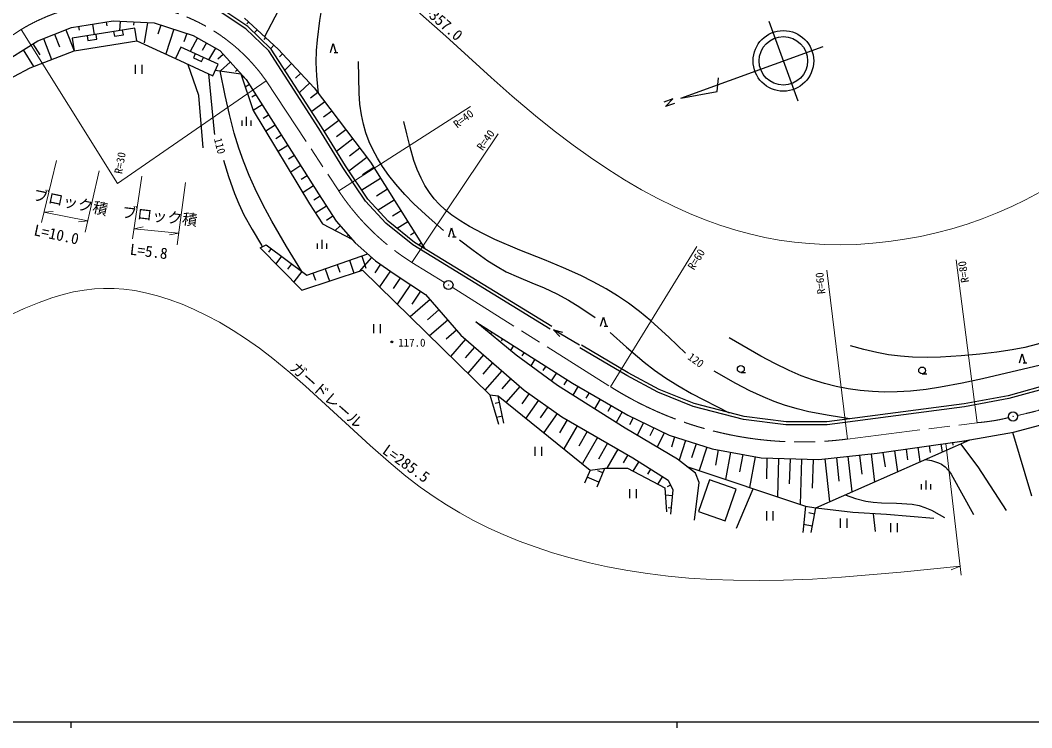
# Model space of a CAD drawing. Units: millimetres, scale not verified. Extents: x 40000 to 680000, y 20000 to 380000.
# Drawn here: x 159656 to 326554, y 204000 to 320753 of the extents above; entities that cross this region are included whole.
import ezdxf
from ezdxf.enums import TextEntityAlignment as Align

# ---------------------------------------------------------------- set-up
doc = ezdxf.new("R2010")
doc.units = ezdxf.units.MM
doc.header["$LTSCALE"] = 1000
doc.linetypes.add('CHAIN', pattern=[18.5, 12, -1.5, 3.5, -1.5])
for name, color, linetype, lineweight in [('M-BGD', 7, 'Continuous', 25), ('M-BMK', 2, 'CHAIN', 13), ('M-BMK-SRVR', 3, 'Continuous', 25), ('M-STR-HTXT', 7, 'Continuous', 13), ('M-TTL-BAND', 7, 'Continuous', 25)]:
    doc.layers.add(name, color=color, linetype=linetype, lineweight=lineweight)
doc.styles.add('ＭＳ ゴシック', font='')
doc.styles.get('ＭＳ ゴシック').set_extended_font_data('MS Gothic')

msp = doc.modelspace()

# ---------------------------------------------------------------- linework, layer by layer
at = {"layer": 'M-BGD'}
for p, q in [((197213, 319708), (193068, 322459)), ((200006, 318092), (202248, 322335)), ((168120, 319537), (174987, 320642)), ((173842, 320458), (173945, 319820)), ((174987, 320642), (181777, 320297)), ((176119, 320585), (176039, 319024)), ((178382, 320470), (178354, 319911)), ((196899, 319316), (192818, 322025)), ((196673, 321118), (202194, 315991)), ((197363, 320477), (197064, 320154)), ((162545, 317353), (168120, 319537)), ((167191, 319173), (168546, 315714)), ((178575, 319425), (168218, 317786)), ((169264, 319721), (169362, 319118)), ((171553, 320090), (171832, 318358)), ((175072, 318871), (175189, 318130)), ((176670, 318364), (176553, 319105)), ((178903, 317352), (178575, 319425)), ((180646, 320355), (180095, 317042)), ((181777, 320297), (188193, 318236)), ((182847, 319954), (182361, 318442)), ((184985, 319267), (183687, 315226)), ((200686, 315678), (196899, 319316)), ((201074, 315998), (197213, 319708)), ((198743, 319195), (198273, 318689)), ((151358, 310293), (162545, 317353)), ((163474, 317717), (164823, 314273)), ((165332, 318445), (166144, 316374)), ((168218, 317786), (168546, 315714)), ((168546, 315714), (178903, 317352)), ((170705, 318161), (170822, 317420)), ((170822, 317420), (172304, 317655)), ((172304, 317655), (172186, 318396)), ((175189, 318130), (176670, 318364)), ((178903, 317352), (185261, 314424)), ((187124, 318579), (186670, 317167)), ((188925, 317822), (187679, 315620)), ((188193, 318236), (192580, 315755)), ((200123, 317913), (199828, 317596)), ((160148, 315841), (161861, 313126)), ((161309, 312912), (168546, 315714)), ((161746, 316849), (162892, 315032)), ((186139, 316330), (185261, 314424)), ((192289, 313497), (186139, 316330)), ((190387, 316996), (189681, 315747)), ((191849, 316169), (190741, 314210)), ((192580, 315755), (196927, 310959)), ((208950, 302891), (200686, 315678)), ((201504, 316632), (200990, 316079)), ((209373, 303157), (201074, 315998)), ((202194, 315991), (208179, 309600)), ((210844, 315441), (211294, 316940)), ((211294, 316940), (211744, 315440)), ((211444, 315440), (212044, 315440)), ((185261, 314424), (191411, 311591)), ((188533, 315227), (188219, 314546)), ((188219, 314546), (189581, 313919)), ((189581, 313919), (189895, 314600)), ((193158, 315118), (192271, 314314)), ((194314, 313842), (192711, 312390)), ((202942, 315192), (202439, 314721)), ((150200, 307003), (161309, 312912)), ((178612, 313402), (178612, 311902)), ((179752, 311902), (179752, 313402)), ((189099, 308346), (187340, 313376)), ((191411, 311591), (192289, 313497)), ((191834, 312511), (196048, 311929)), ((195470, 312567), (195149, 312276)), ((204438, 313594), (203310, 312538)), ((196048, 311929), (198078, 305846)), ((196488, 311444), (196360, 311328)), ((196927, 310959), (208883, 292111)), ((205935, 311996), (205085, 311200)), ((197458, 310124), (196792, 309701)), ((207431, 310399), (205725, 308802)), ((208757, 308832), (207526, 307904)), ((208179, 309600), (217434, 297320)), ((189842, 299687), (189099, 308346)), ((198519, 308453), (197870, 308041)), ((209914, 307297), (207751, 305667)), ((198078, 305846), (207374, 290439)), ((199580, 306782), (198086, 305834)), ((211071, 305762), (209707, 304734)), ((196203, 304229), (196203, 303329)), ((196953, 304829), (196953, 303329)), ((197703, 304229), (197703, 303329)), ((200641, 305112), (199728, 304532)), ((212228, 304227), (209825, 302416)), ((201702, 303441), (200153, 302458)), ((212878, 296443), (208950, 302891)), ((213299, 296714), (209373, 303157)), ((213385, 302692), (211852, 301537)), ((202763, 301771), (201817, 301170)), ((214542, 301157), (211835, 299117)), ((203824, 300100), (202221, 299082)), ((215699, 299622), (213983, 298329)), ((204885, 298430), (203906, 297808)), ((216856, 298087), (213886, 295849)), ((217434, 297320), (226409, 283055)), ((205946, 296759), (204288, 295706)), ((216626, 290922), (212878, 296443)), ((217019, 291233), (213299, 296714)), ((217995, 296428), (216102, 295237)), ((207007, 295089), (205996, 294447)), ((219117, 294645), (216024, 292699)), ((208068, 293418), (206355, 292331)), ((208883, 292111), (211781, 287571)), ((220239, 292862), (218446, 291734)), ((207374, 290439), (209514, 287173)), ((209129, 291747), (208085, 291085)), ((220002, 287246), (216626, 290922)), ((220345, 287612), (217019, 291233)), ((221360, 291079), (218699, 289404)), ((210189, 290077), (208423, 288955)), ((222482, 289296), (221082, 288414)), ((209514, 287173), (214479, 284558)), ((211250, 288406), (210174, 287723)), ((211781, 287571), (214943, 284039)), ((224431, 283680), (220002, 287246)), ((224720, 284090), (220345, 287612)), ((223604, 287512), (221844, 286405)), ((212455, 286818), (211616, 286066)), ((224726, 285729), (224038, 285296)), ((230359, 285004), (230809, 286504)), ((230809, 286504), (231259, 285004)), ((208675, 283929), (208675, 283029)), ((209425, 284529), (209425, 283029)), ((210175, 283929), (210175, 283029)), ((213804, 285312), (213636, 285161)), ((214943, 284039), (218262, 281063)), ((247367, 270206), (224720, 284090)), ((225848, 283946), (225407, 283669)), ((230959, 285004), (231559, 285004)), ((199264, 283171), (200218, 283695)), ((199264, 283171), (206127, 276209)), ((200218, 283695), (206938, 278688)), ((201058, 283069), (200620, 282482)), ((206938, 278688), (217013, 282183)), ((247106, 269780), (224431, 283680)), ((202738, 281817), (201817, 280581)), ((204418, 280566), (203750, 279669)), ((211976, 280436), (212407, 279193)), ((213991, 281135), (214720, 279031)), ((217637, 281623), (215559, 279306)), ((216006, 281834), (216701, 279828)), ((219089, 280506), (218140, 279096)), ((218262, 281063), (221542, 278773)), ((206098, 279314), (204793, 277562)), ((206127, 276209), (216139, 279496)), ((207946, 279037), (208363, 277836)), ((209961, 279737), (210667, 277700)), ((216139, 279496), (237125, 258933)), ((220745, 279392), (218957, 276735)), ((221542, 278773), (226539, 275492)), ((222400, 278277), (221204, 276500)), ((224056, 277163), (221856, 273895)), ((225711, 276049), (224268, 273904)), ((226539, 275492), (232374, 268763)), ((227268, 274651), (223988, 271806)), ((228727, 272968), (226841, 271333)), ((217934, 270593), (217934, 269093)), ((219074, 269093), (219074, 270593)), ((230186, 271286), (227179, 268679)), ((241487, 265465), (234812, 270998)), ((234812, 270998), (250794, 260885)), ((235700, 270436), (235656, 270367)), ((255424, 270282), (255874, 271782)), ((255874, 271782), (256324, 270282)), ((231644, 269604), (229922, 268111)), ((232374, 268763), (242824, 259682)), ((237475, 269312), (237259, 268969)), ((251912, 267121), (247622, 269684)), ((248694, 268554), (247622, 269684)), ((247622, 269684), (249125, 269275)), ((256024, 270282), (256624, 270282)), ((233120, 268114), (230653, 265275)), ((239251, 268189), (239034, 267846)), ((241027, 267065), (240521, 266265)), ((259978, 262544), (252247, 267110)), ((234613, 266817), (233086, 265060)), ((236106, 265520), (233483, 262501)), ((248314, 260466), (241487, 265465)), ((242803, 265941), (242429, 265351)), ((259733, 262108), (251993, 266680)), ((324519, 264199), (324970, 265699)), ((324970, 265699), (325419, 264198)), ((237599, 264222), (235978, 262358)), ((244579, 264818), (243879, 263713)), ((325119, 264198), (325719, 264198)), ((239092, 262925), (236313, 259728)), ((246354, 263694), (245889, 262959)), ((248130, 262570), (247278, 261224)), ((264859, 259365), (259733, 262108)), ((265070, 259820), (259978, 262544)), ((278552, 262627), (279302, 262627)), ((308463, 262388), (309213, 262388)), ((240584, 261628), (239124, 259947)), ((259493, 253425), (248314, 260466)), ((249906, 261447), (249368, 260596)), ((250794, 260885), (259910, 255580)), ((330093, 260867), (322670, 258796)), ((330248, 260391), (322782, 258309)), ((237125, 258933), (238507, 258790)), ((237125, 258933), (238548, 254075)), ((238507, 258790), (253712, 246535)), ((239454, 254265), (238507, 258790)), ((242077, 260331), (239819, 257732)), ((243601, 259133), (242400, 257432)), ((242824, 259682), (249041, 255294)), ((251706, 260354), (250843, 258873)), ((253529, 259293), (252989, 258366)), ((270700, 257039), (264859, 259365)), ((270857, 257515), (265070, 259820)), ((322670, 258796), (315383, 257469)), ((238744, 257659), (238040, 257511)), ((245155, 258036), (243083, 255101)), ((255352, 258232), (254416, 256623)), ((257175, 257172), (256591, 256167)), ((278984, 254859), (270700, 257039)), ((279079, 255351), (270857, 257515)), ((315383, 257469), (292753, 254475)), ((322782, 258309), (315460, 256974)), ((239217, 255396), (238222, 255188)), ((246710, 256939), (245424, 255119)), ((248264, 255842), (246052, 252708)), ((258999, 256111), (257988, 254373)), ((259910, 255580), (266750, 252267)), ((315460, 256974), (292786, 253975)), ((249877, 254811), (248653, 252687)), ((249041, 255294), (260751, 248542)), ((251550, 253847), (249358, 250044)), ((260765, 255166), (260202, 254003)), ((262475, 254338), (261468, 252257)), ((285990, 253977), (278984, 254859)), ((286022, 254477), (279079, 255351)), ((292786, 253975), (285990, 253977)), ((292753, 254475), (286022, 254477)), ((323519, 252779), (332812, 255290)), ((253223, 252882), (251817, 250443)), ((268075, 248349), (259493, 253425)), ((264185, 253509), (263539, 252176)), ((265895, 252681), (264750, 250316)), ((266750, 252267), (273807, 250024)), ((315394, 251355), (323519, 252779)), ((323397, 252758), (326495, 242293)), ((244559, 250383), (244558, 248883)), ((245698, 248883), (245699, 250383)), ((254896, 251918), (252401, 247591)), ((256569, 250953), (255054, 248326)), ((267632, 251987), (267090, 250282)), ((269396, 251426), (268350, 248134)), ((271161, 250865), (270429, 248562)), ((290922, 240281), (316339, 251521)), ((301040, 249307), (315394, 251355)), ((309646, 250552), (309808, 249429)), ((311558, 250829), (311751, 249492)), ((313470, 251106), (313540, 250624)), ((314818, 250846), (317678, 247070)), ((315383, 251382), (315421, 251115)), ((258241, 249989), (256415, 246821)), ((259914, 249024), (259155, 247706)), ((272925, 250305), (271696, 246438)), ((273807, 250024), (281913, 248544)), ((274820, 249839), (274361, 247324)), ((276847, 249469), (276028, 244985)), ((278874, 249099), (278350, 246234)), ((280900, 248729), (279975, 243662)), ((291424, 248260), (301040, 249307)), ((296232, 248784), (296871, 242912)), ((298155, 248993), (298499, 245837)), ((300078, 249203), (300584, 244554)), ((301996, 249446), (302344, 247039)), ((303908, 249722), (304411, 246246)), ((305821, 249999), (306076, 248234)), ((307733, 250276), (308081, 247869)), ((261723, 247925), (260731, 246361)), ((260751, 248542), (266587, 244840)), ((271050, 246022), (268075, 248349)), ((269636, 247128), (289206, 240568)), ((281913, 248544), (291424, 248260)), ((282865, 248516), (282761, 245057)), ((284767, 248459), (284577, 242119)), ((286669, 248402), (286545, 244253)), ((288571, 248346), (288347, 240855)), ((290473, 248289), (290331, 243553)), ((292385, 248365), (293158, 241270)), ((294309, 248574), (294732, 244684)), ((317678, 247070), (322329, 239861)), ((253712, 246535), (252735, 244354)), ((255148, 244541), (253184, 245358)), ((253712, 246535), (256095, 246820)), ((254832, 243782), (256095, 246820)), ((255779, 246061), (254971, 246397)), ((256095, 246820), (259838, 246832)), ((259838, 246832), (265987, 243589)), ((263669, 246691), (263133, 245846)), ((265614, 245457), (264820, 244204)), ((271699, 244496), (271050, 246022)), ((266968, 244039), (266380, 243759)), ((266587, 244840), (267349, 243238)), ((270896, 238239), (271699, 244496)), ((273393, 244902), (271585, 239679)), ((277790, 243380), (273393, 244902)), ((308322, 244212), (308322, 243312)), ((309072, 244812), (309072, 243312)), ((309822, 244211), (309822, 243311)), ((260199, 243397), (260199, 241897)), ((261339, 241897), (261339, 243397)), ((265987, 243589), (266272, 239632)), ((267254, 242246), (266076, 242359)), ((267349, 243238), (266967, 239270)), ((275983, 238157), (277790, 243380)), ((280550, 243381), (277765, 236860)), ((289206, 240568), (288774, 236247)), ((289206, 240568), (290922, 240281)), ((267063, 240262), (266558, 240311)), ((271585, 239679), (275983, 238157)), ((282763, 239720), (282763, 238220)), ((283903, 238220), (283903, 239720)), ((290731, 239272), (289757, 239457)), ((290157, 236247), (290922, 240281)), ((297044, 239523), (290980, 240249)), ((302612, 239179), (297044, 239523)), ((300392, 239302), (300735, 236366)), ((310392, 238529), (302612, 239179)), ((290348, 237255), (288902, 237529)), ((294960, 238507), (294960, 237007)), ((296100, 237007), (296100, 238507)), ((303247, 237760), (303246, 236260)), ((304386, 236260), (304387, 237760))]:
    msp.add_line(p, q, dxfattribs=at)
for points in [[(209525, 323685), (209040, 320705), (208631, 317525), (208494, 315735), (208451, 313793), (208547, 311600), (208760, 309205), (208804, 308771)], [(229512, 286066), (227113, 288163), (224619, 290480), (223114, 292018), (221628, 293697), (220486, 295136), (219429, 296630), (218576, 298002), (217815, 299415), (217234, 300684), (216680, 302167), (216277, 303580), (215955, 305128), (215710, 306901), (215564, 308700), (215464, 313940)], [(206120, 279298), (203595, 283437), (201165, 287613), (199737, 290257), (198406, 292938), (197427, 295115), (196468, 297512), (195725, 299645), (194980, 302124), (194185, 305221), (193484, 308354), (192659, 312397)], [(190736, 311902), (191668, 302272), (191703, 301904)], [(269419, 265841), (266657, 268463), (263680, 271139), (261830, 272666), (260004, 274045), (258184, 275288), (256307, 276445), (254210, 277608), (252170, 278624), (249276, 279918), (246155, 281198), (242076, 282831), (237984, 284586), (235956, 285555), (233772, 286721), (232368, 287572), (230868, 288611), (229775, 289486), (228761, 290425), (227965, 291284), (227156, 292322), (226423, 293464), (225784, 294671), (225153, 296119), (224609, 297629), (223974, 299783), (223427, 301998), (222966, 304042)], [(193192, 297673), (194025, 294990), (195013, 292158), (195714, 290458), (196574, 288659), (197914, 286201), (199447, 283609), (199600, 283355)], [(232131, 284502), (234370, 282786), (236821, 281044), (238340, 280088), (239853, 279256), (241845, 278337), (244071, 277430), (246110, 276592), (248184, 275618), (250106, 274554), (251980, 273399), (254534, 271721)], [(346250, 272642), (336779, 270131), (327516, 267298), (325389, 266759), (323333, 266345), (320765, 265953), (317974, 265633), (314908, 265353), (311487, 265147), (309276, 265103), (306873, 265159), (304882, 265306), (302905, 265558), (300979, 265920), (298840, 266434), (296661, 267022)], [(256975, 269215), (259671, 266807), (262579, 264356), (264318, 263017), (266140, 261741), (268164, 260467), (270418, 259177), (276651, 255990)], [(341443, 265766), (337657, 265403), (334085, 264963), (331132, 264471), (328001, 263840), (318446, 261605), (315061, 260854), (311512, 260179), (309134, 259820), (306548, 259540), (304351, 259408), (302258, 259385), (300252, 259465), (298249, 259647), (296257, 259930), (294284, 260315), (292338, 260803), (290403, 261400), (288531, 262091), (286514, 262951), (284176, 264082), (281877, 265308), (276636, 268357)], [(296516, 254973), (293132, 255519), (289781, 256161), (287840, 256623), (285740, 257233), (284053, 257827), (282217, 258588), (280053, 259615), (277745, 260830), (274148, 262866)], [(309020, 248284), (310036, 248082), (311179, 247728), (311642, 247496), (312255, 247043), (312790, 246477), (313263, 245825), (316937, 239196)], [(295742, 242413), (297461, 241859), (299203, 241407), (300371, 241213), (301778, 241100), (304216, 241043), (306815, 240872), (307974, 240653), (308925, 240359), (310014, 239883), (311252, 239210), (312141, 238681)]]:
    msp.add_lwpolyline(points, dxfattribs=at)
for centre, radius in [((220984, 267666), 150), ((220984, 267666), 90), ((220984, 267666), 30), ((278552, 263197), 570), ((308463, 262958), 570)]:
    msp.add_circle(centre, radius, dxfattribs=at)
at = {"layer": 'M-BMK'}
for p, q in [((153519, 315116), (159802, 319215)), ((200223, 310778), (212206, 292588)), ((224254, 280791), (229673, 277471)), ((230948, 276680), (257069, 260263)), ((296155, 251648), (317568, 254343))]:
    msp.add_line(p, q, dxfattribs=at)
for centre, radius, start, end in [((175508, 293415), 30204, 35.09042, 121.33174), ((245889, 314934), 40421, 213.56087, 237.63911), ((307491, 330712), 77020, 282.53014, 310.19731), ((288557, 310146), 58990, 237.73785, 277.39957), ((315128, 285912), 31663, 274.42065, 283.9157)]:
    msp.add_arc(centre, radius, start, end, dxfattribs=at)
at = {"layer": 'M-BMK-SRVR'}
for p, q in [((283177, 320622), (287962, 307465)), ((268654, 307891), (292148, 316436)), ((274634, 309002), (274890, 311224)), ((268654, 307891), (274634, 309002)), ((267310, 307790), (265857, 307253)), ((266130, 306509), (267310, 307790)), ((267580, 307036), (266130, 306509))]:
    msp.add_line(p, q, dxfattribs=at)
for centre, radius in [((285570, 314044), 5000), ((285570, 314044), 4000), ((230313, 277079), 750), ((230313, 277079), 30), ((323468, 255367), 750), ((323468, 255367), 30)]:
    msp.add_circle(centre, radius, dxfattribs=at)
at = {"layer": 'M-STR-HTXT'}
for p, q in [((159802, 319215), (175725, 293802)), ((175725, 293802), (200223, 310778)), ((212206, 292588), (233929, 306542)), ((238489, 302010), (224254, 280791)), ((163158, 287400), (165619, 297591)), ((172690, 295884), (170389, 285757)), ((178188, 284667), (179700, 295042)), ((186898, 293992), (185539, 283696)), ((163559, 289060), (165109, 289217)), ((163559, 289060), (170817, 287641)), ((170817, 287641), (169265, 287505)), ((178434, 286357), (179963, 286656)), ((178434, 286357), (185792, 285612)), ((185792, 285612), (184259, 285334)), ((257069, 260263), (271293, 283392)), ((317568, 254343), (314056, 281219)), ((292728, 279489), (296155, 251648)), ((312368, 250899), (314890, 229209)), ((314722, 230648), (313271, 230081))]:
    msp.add_line(p, q, dxfattribs=at)
for points in [[(222471, 324722), (229879, 318105), (237363, 311294), (240840, 308226), (244664, 304996), (247747, 302526), (250880, 300148), (253727, 298109), (256617, 296164), (259375, 294428), (262173, 292793), (264831, 291358), (267525, 290025), (270072, 288880), (272651, 287834), (275074, 286958), (277715, 286121), (280006, 285496), (282515, 284919), (284857, 284484), (287415, 284120), (289807, 283884), (292417, 283736), (295042, 283696), (297676, 283765), (300314, 283940), (302949, 284219), (305576, 284601), (308189, 285084), (310782, 285666), (313350, 286346), (315887, 287121), (318386, 287991), (320844, 288953), (323252, 290005), (325542, 291114), (328020, 292435)], [(314722, 230648), (304942, 229650), (295159, 228825), (290364, 228537), (285567, 228352), (281567, 228291), (277366, 228332), (273762, 228464), (269956, 228709), (266548, 229028), (263135, 229451), (259928, 229946), (256534, 230581), (253557, 231236), (250407, 232038), (247487, 232889), (244603, 233837), (241952, 234814), (239344, 235881), (236967, 236955), (234459, 238203), (232183, 239448), (229963, 240779), (227935, 242106), (225669, 243718), (223304, 245537), (220840, 247563), (217379, 250593), (213974, 253710), (206715, 260375), (204137, 262616), (201344, 264907), (199114, 266614), (196824, 268240), (194804, 269560), (192551, 270903), (190405, 272054), (188236, 273102), (186348, 273908), (184234, 274690), (182285, 275296), (180319, 275791), (178540, 276133), (176759, 276369), (175178, 276485), (173406, 276502), (171933, 276428), (170193, 276227), (168463, 275911), (166743, 275493), (164843, 274920), (162764, 274178), (160323, 273177), (157709, 271985)]]:
    msp.add_lwpolyline(points, dxfattribs=at)
at = {"layer": 'M-TTL-BAND'}
for p, q in [((40000, 205000), (579000, 205000)), ((168000, 205000), (168000, 204000)), ((268000, 205000), (268000, 204000))]:
    msp.add_line(p, q, dxfattribs=at)

# ---------------------------------------------------------------- texts
at = {"layer": 'M-BGD', "style": 'ＭＳ ゴシック'}
for s, rotation, p in [('110', 284.488, (191218, 301069)), ('117.0', 359.988, (222032, 266498)), ('120', 324.088, (269428, 264593))]:
    msp.add_text(s, height=1320, rotation=rotation, dxfattribs=at).set_placement(p, align=Align.BOTTOM_LEFT)
at = {"layer": 'M-STR-HTXT', "style": 'ＭＳ ゴシック'}
for s, height, rotation, p in [('側\u3000溝\u3000L=357.0', 1833, 318.888, (217196, 329107)), ('R=40', 1320, 37.988, (232013, 302551)), ('R=40', 1320, 54.901, (236279, 298908)), ('R=30', 1320, 80.088, (176849, 295258)), ('ブロック積', 1833, 348.042, (161551, 290602)), ('ブロック積', 1833, 353.323, (176293, 287708)), ('L=10.0', 1833, 347.954, (161678, 284746)), ('L=5.8', 1833, 353.07, (177604, 281530)), ('R=60', 1320, 58.088, (271155, 279220)), ('R=80', 1320, 98.888, (316604, 277614)), ('R=60', 1320, 95.388, (292892, 275665)), ('ガードレール', 1833, 318.388, (203655, 262787)), ('L=285.5', 1833, 324.588, (218939, 248934))]:
    msp.add_text(s, height=height, rotation=rotation, dxfattribs=at).set_placement(p, align=Align.BOTTOM_LEFT)

doc.saveas('drawing.dxf')
